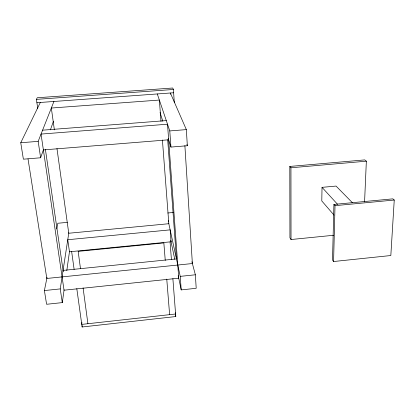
<?xml version="1.0" encoding="UTF-8"?>
<svg xmlns="http://www.w3.org/2000/svg" width="415" height="415" viewBox="0 0 415 415"><rect width="100%" height="100%" fill="white"/><g stroke="black" fill="none" stroke-linecap="round" stroke-linejoin="round"><path stroke-width="0.62" d="M352.371 202.686L336.057 186.07L322.03 187.352L321.791 200.943L334.023 215.105M333.914 204.429L332.519 260.065L333.582 261.523L390.826 255.526L394.25 200.04L392.865 198.852L333.914 204.429L335.019 205.658L333.582 261.523M364.572 201.918L366.352 161.186L364.749 159.905L289.805 166.441L289.935 237.811L291.029 239.528L333.587 235.274M172.879 278.626L175.789 316.557L82.129 326.984L82.227 325.744M81.921 322.517L81.771 324.4L175.592 313.994L175.363 312.728M47.061 277.23L44.4 290.562L46.594 304.283L62.297 302.608L64.097 289.81M66.805 270.616L69.507 251.423M62.297 302.608L60.242 288.907L68.838 232.696M56.694 228.971L57.835 223.254L67.308 222.373M40.317 102.464L20.75 142.744L23.38 159.189L40.623 157.773L43.388 149.877M50.412 129.843L53.39 121.341M40.623 157.773L38.17 141.365L53.924 101.473M37.749 108.46L36.416 99.372L37.257 97.758L172.718 88.016L173.408 89.484L174.29 102.432M178.206 275.659L181.21 289.903L196.207 288.3L195.366 274.787L191.896 261.72M44.4 290.562L60.242 288.907M168.713 223.197L180.235 276.369L195.366 274.787M63.075 270.414L176.453 258.919L167.696 139.746M335.019 205.658L394.25 200.04M167.81 212.988L173.574 212.449M289.805 166.441L290.946 167.779L366.352 161.186M168.22 138.439L170.944 147.076L187.341 145.732L186.34 129.615L170.373 92.996L170.456 94.236M43.378 149.919L168.651 139.798M20.75 142.744L38.17 141.365M157.295 93.951L169.782 130.927L186.34 129.615M42.589 130.175L166.291 120.594M36.416 99.372L173.408 89.484M36.904 102.713L173.631 92.763M322.03 187.352L337.623 204.382M186.864 144.544L187.341 145.732M160.055 112.522L162.773 121.159M170.721 240.161L174.746 259.251M175.338 314.056L175.789 316.557M28.023 158.924L46.817 278.46L192.378 263.541L184.882 145.608M45.417 149.535L63.256 271.664M71.639 251.516L74.129 269.418M76.796 288.596L82.129 326.984M54.37 129.869L51.33 108.035L159.355 100.056L160.984 121.315M56.959 148.487L68.755 233.246L168.827 223.716L162.415 139.99M80.489 268.661L78.16 251.376L163.847 242.941L165.253 260.387M83.078 287.87L87.913 323.716M166.763 279.124L169.626 314.658M168.433 220.656L168.532 221.942M170.067 241.966L171.4 259.328M169.782 130.927L170.944 147.076M180.235 276.369L181.21 289.903M290.946 167.779L291.029 239.528M178.741 278.19L64.04 290.204L41.044 134.081L167.515 124.204L178.741 278.19M171.063 241.784L69.455 251.781L67.764 239.725L170.16 229.863L171.063 241.784"/></g></svg>
